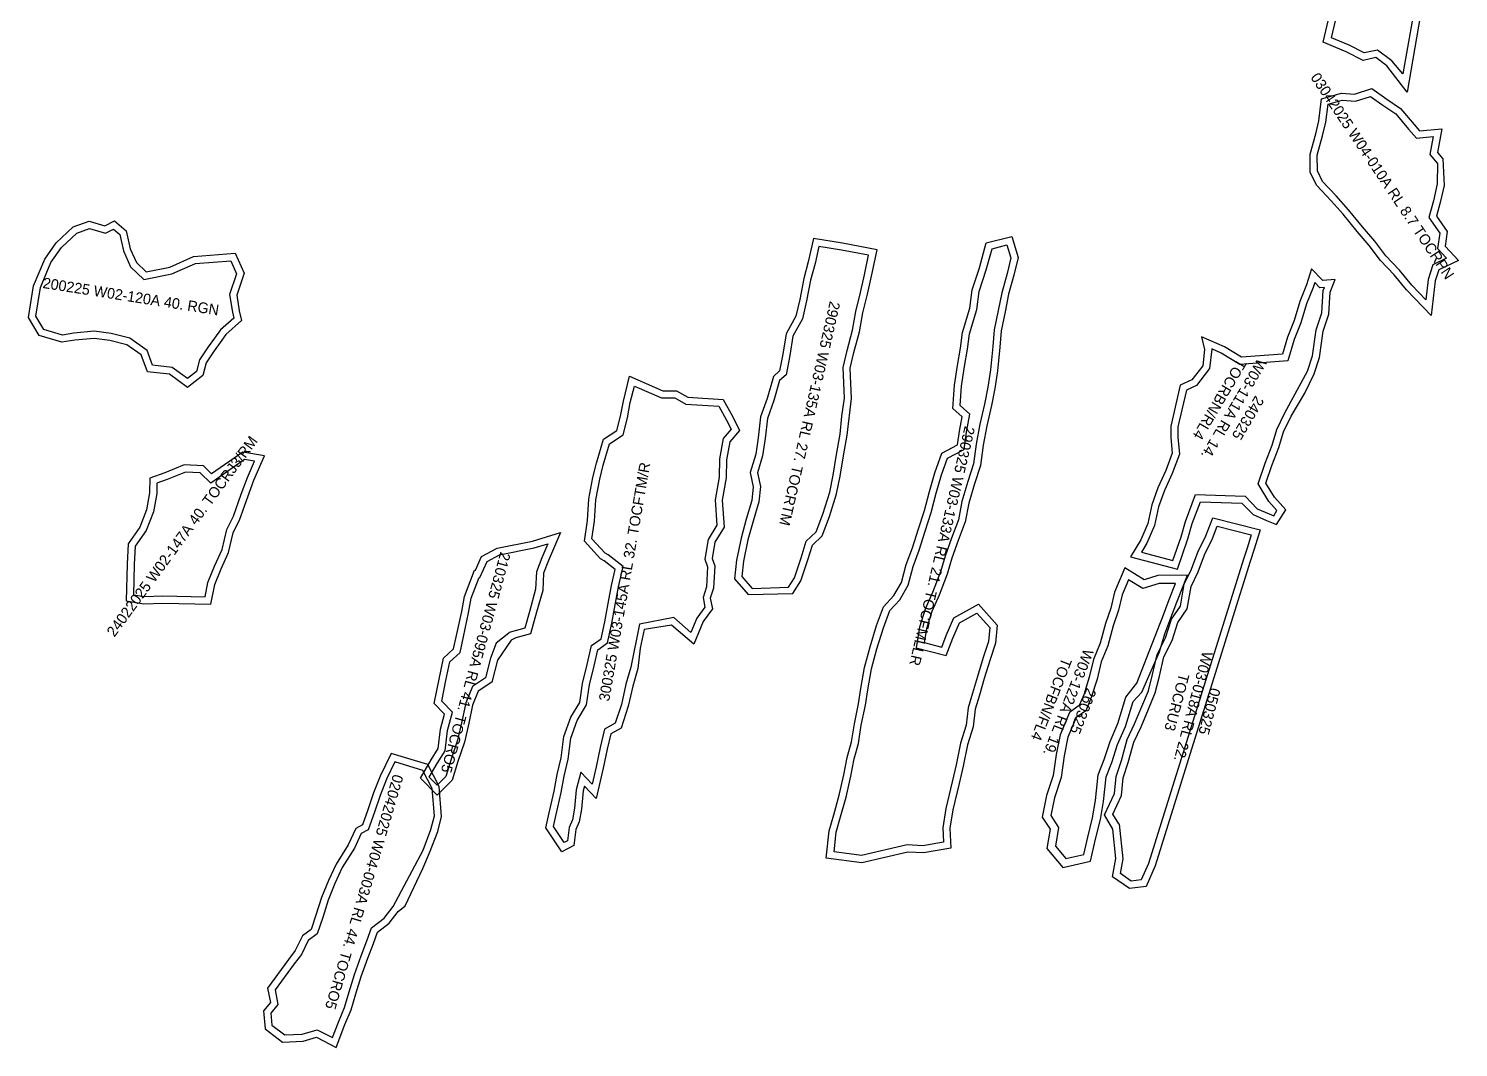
# Model space of a CAD drawing. Extents: x 550067 to 555612, y 63485 to 80416.
# Drawn here: x 550143 to 550849, y 76757 to 77259 of the extents above; entities that cross this region are included whole.
import ezdxf

# ---------------------------------------------------------------- set-up
doc = ezdxf.new("R2010")
doc.units = 0

msp = doc.modelspace()

# ---------------------------------------------------------------- linework, layer by layer
at = {"layer": 'GEOMETRY_LAYER_1', "color": 1}
for points in [[(550838.466, 77315.45, 14.217), (550823.468, 77228.012, 11.592), (550813.509, 77240.978, 12.228), (550808.007, 77245.087, 13.392), (550801.794, 77243.742, 13.981), (550793.446, 77248.02, 14.842), (550782.088, 77252.804, 14.786), (550787.813, 77277.322, 14.947)], [(550834.963, 77314.307, 14.217), (550821.341, 77237.178, 11.592), (550815.919, 77243.547, 12.228), (550808.825, 77248.845, 13.392), (550802.276, 77247.428, 13.981), (550794.925, 77251.195, 14.842), (550786.167, 77254.883, 14.786), (550791.222, 77276.528, 14.947)], [(550841.751, 77181.993, 14.75), (550839.794, 77173.568, 14.623), (550837.927, 77166.864, 14.527), (550843.278, 77159.323, 13.947), (550842.162, 77152.06, 13.661), (550848.74, 77145.076, 13.589), (550839.037, 77140.469, 13.415), (550837.336, 77134.981, 13.339), (550835.244, 77117.856, 13.113), (550823.165, 77130.613, 13.528), (550817.037, 77137.98, 13.517), (550810.24, 77145.051, 13.584), (550804.727, 77152.392, 14.191), (550798.757, 77159.308, 14.019), (550791.816, 77167.829, 14.283), (550785.894, 77174.507, 14.402), (550778.874, 77182.043, 14.88), (550775.696, 77188.364, 15.031), (550775.597, 77197.517, 15.093), (550778.331, 77207.434, 15.581), (550779.833, 77213.967, 15.903), (550781.256, 77224.857, 15.768), (550791.044, 77227.591, 15.476), (550797.501, 77227.159, 14.946), (550805.97, 77229.798, 14.622), (550813.376, 77224.571, 13.83), (550820.232, 77220.029, 13.861), (550826.866, 77212.077, 15.865), (550829.533, 77209.025, 15.719), (550840.538, 77210.044, 15.295), (550838.349, 77198.329, 15.114), (550841.07, 77195.139, 15.295), (550841.751, 77181.993, 14.75)], [(550838.342, 77182.785, 14.75), (550836.402, 77174.433, 14.623), (550834.109, 77166.197, 14.527), (550839.603, 77158.454, 13.947), (550838.443, 77150.903, 13.661), (550842.896, 77146.176, 13.589), (550836.148, 77142.972, 13.415), (550833.9, 77135.718, 13.339), (550832.672, 77125.663, 13.113), (550825.784, 77132.937, 13.528), (550819.647, 77140.315, 13.517), (550812.911, 77147.322, 13.584), (550807.455, 77154.59, 14.191), (550801.438, 77161.557, 14.019), (550794.483, 77170.096, 14.283), (550788.485, 77176.861, 14.402), (550781.776, 77184.062, 14.88), (550779.187, 77189.212, 15.031), (550779.102, 77197.062, 15.093), (550781.726, 77206.577, 15.581), (550783.282, 77213.347, 15.903), (550784.427, 77222.109, 15.768), (550791.408, 77224.058, 15.476), (550797.918, 77223.623, 14.946), (550805.363, 77225.942, 14.622), (550811.4, 77221.681, 13.83), (550817.872, 77217.394, 13.861), (550824.204, 77209.804, 15.865), (550828.075, 77205.376, 15.719), (550836.247, 77206.132, 15.295), (550834.601, 77197.329, 15.114), (550838.407, 77192.867, 15.295), (550838.342, 77182.785, 14.75)], [(550628.368, 77156.918, 25.279), (550631.614, 77146.483, 25.353), (550629.473, 77137.769, 25.569), (550626.85, 77128.355, 26.333), (550625.17, 77119.647, 26.946), (550623.198, 77110.361, 27.19), (550622.506, 77102.279, 26.927), (550621.37, 77090.592, 26.694), (550620.025, 77081.923, 26.563), (550618.442, 77073.494, 26.394), (550616.088, 77063.524, 26.305), (550614.33, 77053.95, 26.858), (550612.985, 77043.872, 27.162), (550610.021, 77034.92, 27.365), (550607.218, 77025.32, 27.68), (550605.46, 77016.143, 28.276), (550601.896, 77006.906, 28.908), (550598.907, 76998.18, 29.264), (550596.522, 76990.381, 29.502), (550592.566, 76979.985, 30.066), (550588.972, 76971.878, 30.396), (550586.273, 76963.356, 30.828), (550585.171, 76956.553, 31.273), (550593.862, 76954.355, 26.506), (550596.125, 76960.046, 25.972), (550599.815, 76968.818, 24.443), (550612.022, 76975.429, 23.392), (550621.171, 76965.202, 26.325), (550620.383, 76956.35, 26.551), (550617.717, 76948.185, 26.858), (550614.858, 76938.872, 26.866), (550612.466, 76930.687, 26.757), (550610.421, 76923.723, 26.665), (550609.31, 76915.03, 26.671), (550606.591, 76906.068, 26.723), (550604.483, 76895.552, 26.976), (550602.432, 76887.068, 27.459), (550599.306, 76874.025, 27.757), (550597.876, 76864.988, 28.123), (550598.293, 76855.082, 28.163), (550584.808, 76852.83, 28.563), (550577.094, 76853.246, 28.553), (550554.507, 76847.952, 33.284), (550536.922, 76850.291, 33.087), (550538.349, 76863.761, 32.444), (550540.556, 76871.534, 32.153), (550543.281, 76881.235, 31.359), (550545.571, 76891.319, 30.839), (550547.272, 76899.941, 30.372), (550549.308, 76907.554, 29.952), (550550.757, 76916.498, 29.721), (550552.779, 76926.339, 29.934), (550554, 76933.858, 30.324), (550555.737, 76944.28, 30.94), (550558.535, 76954.462, 31.002), (550561.754, 76964.924, 30.517), (550565.162, 76974.212, 30.214), (550570.3, 76979.742, 30.125), (550573.99, 76986.191, 29.797), (550576.395, 76995.121, 29.285), (550579.416, 77003.242, 28.779), (550582.336, 77012.607, 28.288), (550585.358, 77021.712, 28.208), (550587.779, 77031.154, 27.402), (550590.426, 77040.309, 26.528), (550593.915, 77050.028, 26.324), (550601.678, 77054.095, 26.708), (550602.693, 77060.848, 26.504), (550603.893, 77067.934, 26.11), (550599.263, 77072.009, 26.638), (550600.153, 77083.457, 26.67), (550601.622, 77093.279, 26.616), (550603.136, 77101.853, 26.738), (550604.127, 77109.591, 26.965), (550607.796, 77121.534, 26.772), (550608.931, 77130.524, 26.265), (550612.458, 77141.396, 25.638), (550615.852, 77153.68, 25.179), (550628.368, 77156.918, 25.279)], [(550549.396, 77076.922, 33.97), (550548.689, 77091.86, 33.939), (550550.581, 77099.701, 34.034), (550553.321, 77109.866, 32.806), (550554.981, 77119.234, 31.683), (550557.235, 77128.502, 30.895), (550559.217, 77137.233, 30.16), (550561.939, 77150.364, 29.67), (550544.98, 77153.563, 29.479), (550530.558, 77155.913, 29.264), (550528.004, 77144.315, 29.866), (550525.78, 77136.132, 30.805), (550523.795, 77125.802, 32.236), (550521.926, 77117.516, 33.168), (550517.128, 77108.798, 33.352), (550515.413, 77098.777, 33.412), (550513.905, 77090.541, 33.678), (550510.806, 77087.89, 33.68), (550507.674, 77076.952, 33.703), (550504.522, 77067.95, 33.668), (550503.351, 77057.621, 33.468), (550502.082, 77049.523, 33.168), (550499.315, 77040.461, 32.582), (550500.879, 77033.368, 32.488), (550500.171, 77026.721, 32.108), (550497.444, 77017.46, 31.813), (550494.88, 77008.068, 31.944), (550492.583, 76997.252, 32.112), (550491.642, 76987.968, 32.031), (550498.297, 76980.195, 32.365), (550520.398, 76980.747, 32.339), (550524.408, 76987.033, 32.24), (550527.783, 76997.323, 32.475), (550530.063, 77004.676, 32.287), (550534.954, 77009.186, 32.823), (550538.466, 77018.79, 32.728), (550541.979, 77029.949, 33.145), (550543.692, 77038.587, 33.572), (550545.33, 77048.694, 33.497), (550547.177, 77058.829, 33.718), (550549.396, 77076.922, 33.97)], [(550544.599, 77068.239, 33.756), (550545.884, 77077.092, 33.97), (550545.169, 77092.195, 33.939), (550547.19, 77100.567, 34.034), (550549.901, 77110.629, 32.806), (550551.554, 77119.954, 31.683), (550553.828, 77129.303, 30.895), (550555.796, 77137.975, 30.16), (550557.788, 77147.586, 29.67), (550544.374, 77150.116, 29.479), (550533.264, 77151.926, 29.264), (550531.404, 77143.479, 29.866), (550529.192, 77135.342, 30.805), (550527.222, 77125.086, 32.236), (550525.232, 77116.264, 33.168), (550520.478, 77107.626, 33.352), (550518.859, 77098.167, 33.412), (550517.124, 77088.688, 33.678), (550513.881, 77085.915, 33.68), (550511.011, 77075.89, 33.703), (550507.956, 77067.165, 33.668), (550506.821, 77057.153, 33.468), (550505.502, 77048.738, 33.168), (550502.931, 77040.317, 32.582), (550504.42, 77033.564, 32.488), (550503.617, 77026.035, 32.108), (550500.811, 77016.505, 31.813), (550498.282, 77007.243, 31.944), (550496.046, 76996.711, 32.112), (550495.275, 76989.106, 32.031), (550500.326, 76983.207, 32.365), (550518.244, 76983.878, 32.339), (550521.219, 76988.543, 32.24), (550524.449, 76998.388, 32.475), (550526.999, 77006.611, 32.287), (550531.958, 77011.184, 32.823), (550535.152, 77019.917, 32.728), (550538.583, 77030.817, 33.145), (550540.247, 77039.208, 33.572), (550541.88, 77049.288, 33.497), (550543.708, 77059.318, 33.718), (550544.599, 77068.239, 33.756)], [(550626.017, 77152.694, 25.279), (550627.983, 77146.373, 25.353), (550626.087, 77138.656, 25.569), (550623.44, 77129.157, 26.333), (550621.739, 77120.343, 26.946), (550619.73, 77110.876, 27.19), (550619.021, 77102.598, 26.927), (550617.896, 77091.03, 26.694), (550616.575, 77082.515, 26.563), (550615.017, 77074.22, 26.394), (550612.661, 77064.243, 26.305), (550610.872, 77054.498, 26.858), (550609.559, 77044.661, 27.162), (550606.679, 77035.96, 27.365), (550603.812, 77026.141, 27.68), (550602.082, 77017.11, 28.276), (550598.606, 77008.103, 28.908), (550595.577, 76999.259, 29.264), (550593.209, 76991.516, 29.502), (550589.328, 76981.318, 30.066), (550585.694, 76973.119, 30.396), (550582.859, 76964.169, 30.828), (550581.204, 76953.946, 31.273), (550595.979, 76950.209, 26.506), (550599.365, 76958.721, 25.972), (550602.564, 76966.327, 24.443), (550611.257, 76971.034, 23.392), (550617.55, 76964, 26.325), (550616.932, 76957.057, 26.551), (550614.38, 76949.243, 26.858), (550611.505, 76939.876, 26.866), (550609.107, 76931.672, 26.757), (550606.984, 76924.442, 26.665), (550605.875, 76915.765, 26.671), (550603.193, 76906.923, 26.723), (550601.065, 76896.308, 26.976), (550599.03, 76887.888, 27.459), (550595.871, 76874.708, 27.757), (550594.364, 76865.19, 28.123), (550594.666, 76858.025, 28.163), (550584.612, 76856.346, 28.563), (550576.783, 76856.768, 28.553), (550554.332, 76851.507, 33.284), (550540.761, 76853.31, 33.087), (550541.798, 76863.094, 32.444), (550543.925, 76870.583, 32.153), (550546.675, 76880.374, 31.359), (550548.995, 76890.594, 30.839), (550550.683, 76899.149, 30.372), (550552.735, 76906.819, 29.952), (550554.2, 76915.866, 29.721), (550556.222, 76925.706, 29.934), (550557.454, 76933.29, 30.324), (550559.159, 76943.526, 30.94), (550561.896, 76953.483, 31.002), (550565.072, 76963.806, 30.517), (550568.205, 76972.346, 30.214), (550573.138, 76977.654, 30.125), (550577.252, 76984.845, 29.797), (550579.732, 76994.054, 29.285), (550582.729, 77002.11, 28.779), (550585.668, 77011.535, 28.288), (550588.718, 77020.724, 28.208), (550591.156, 77030.233, 27.402), (550593.757, 77039.23, 26.528), (550596.748, 77047.56, 26.324), (550604.875, 77051.818, 26.708), (550606.149, 77060.297, 26.504), (550607.669, 77069.273, 26.11), (550602.888, 77073.481, 26.638), (550603.633, 77083.061, 26.67), (550605.077, 77092.717, 26.616), (550606.597, 77101.326, 26.738), (550607.561, 77108.848, 26.965), (550611.23, 77120.796, 26.772), (550612.362, 77129.759, 26.265), (550615.811, 77140.39, 25.638), (550618.687, 77150.798, 25.179), (550626.017, 77152.694, 25.279)], [(550772.928, 77079.532, 16.992), (550777.538, 77089.124, 16.721), (550780.266, 77097.174, 16.664), (550782.054, 77110.107, 15.931), (550784.853, 77118.617, 16.12), (550785.464, 77129.381, 15.733), (550788.006, 77135.71, 15.867), (550781.809, 77135.137, 15.519), (550776.311, 77140.952, 15.7), (550773.842, 77132.959, 15.547), (550770.534, 77124.746, 15.746), (550767.745, 77115.467, 15.814), (550764.463, 77107.244, 16.08), (550761.971, 77098.84, 16.183), (550741.722, 77097.293, 15.914), (550733.419, 77102.431, 15.602), (550722.076, 77107.434, 15.204), (550723.506, 77101.153, 15.487), (550722.653, 77093.145, 16.568), (550717.312, 77086.193, 18.453), (550711.532, 77083.477, 18.972), (550706.827, 77063.347, 19.156), (550706.817, 77057.652, 19.346), (550707.527, 77049.994, 19.999), (550704.372, 77041.371, 20.618), (550700.451, 77032.944, 21.164), (550697.446, 77024.488, 21.68), (550695.534, 77015.366, 22.635), (550692, 77007.27, 22.908), (550687.021, 76998.918, 23.268), (550710.203, 76992.783, 23.985), (550715.285, 77007.716, 23.392), (550717.464, 77015.25, 22.827), (550721.492, 77026.038, 21.847), (550741.986, 77025.276, 18.925), (550747.493, 77019.659, 19.338), (550754.038, 77016.78, 18.988), (550759.069, 77014.794, 18.909), (550763.592, 77022.015, 18.781), (550758.036, 77028.255, 18.732), (550753.779, 77035.217, 18.064), (550756.745, 77043.882, 17.712), (550760.149, 77052.787, 17.505), (550762.475, 77060.45, 17.734), (550766.203, 77068.218, 17.685), (550772.928, 77079.532, 16.992)], [(550774.291, 77090.449, 16.721), (550776.844, 77097.982, 16.664), (550778.63, 77110.9, 15.931), (550781.384, 77119.274, 16.12), (550782.002, 77130.153, 15.733), (550782.622, 77131.696, 15.867), (550780.436, 77131.494, 15.519), (550777.886, 77134.191, 15.7), (550777.143, 77131.787, 15.547), (550773.84, 77123.586, 15.746), (550771.053, 77114.312, 15.814), (550767.773, 77106.096, 16.08), (550764.641, 77095.534, 16.183), (550740.851, 77093.717, 15.914), (550731.784, 77099.326, 15.602), (550727.034, 77101.422, 15.204), (550727.048, 77101.362, 15.487), (550726.029, 77091.794, 16.568), (550719.57, 77083.387, 18.453), (550714.554, 77081.03, 18.972), (550710.326, 77062.939, 19.156), (550710.317, 77057.811, 19.346), (550711.085, 77049.532, 19.999), (550707.608, 77040.029, 20.618), (550703.694, 77031.617, 21.164), (550700.823, 77023.539, 21.68), (550698.886, 77014.296, 22.635), (550695.119, 77005.668, 22.908), (550692.405, 77001.114, 23.268), (550707.942, 76997.002, 23.985), (550711.945, 77008.766, 23.392), (550714.139, 77016.349, 22.827), (550719.097, 77029.63, 21.847), (550743.509, 77028.722, 18.925), (550749.52, 77022.592, 19.338), (550755.386, 77020.011, 18.988), (550757.648, 77019.118, 18.909), (550759.232, 77021.647, 18.781), (550755.213, 77026.162, 18.732), (550749.935, 77034.795, 18.064), (550753.454, 77045.074, 17.712), (550756.836, 77053.922, 17.505), (550759.204, 77061.724, 17.734), (550763.115, 77069.873, 17.685), (550774.291, 77090.449, 16.721)], [(550447.121, 76963.026, 37.082), (550445.069, 76953.788, 36.915), (550443.963, 76943.693, 36.724), (550441.428, 76935.1, 36.674), (550439.207, 76925.157, 36.864), (550435.698, 76914.394, 37.686), (550430.55, 76911.591, 38.453), (550428.796, 76903.981, 39.136), (550426.783, 76894.528, 39.562), (550423.464, 76879.622, 39.766), (550417.643, 76885.731, 40.191), (550417.013, 76883.361, 40.54), (550416.167, 76874.356, 40.463), (550415.047, 76868.092, 40.489), (550413.413, 76864.338, 40.671), (550412.458, 76856.523, 40.419), (550406.459, 76853.291, 40.725), (550398.522, 76865.119, 41.104), (550400.225, 76872.506, 40.999), (550402.733, 76883.335, 40.85), (550404.237, 76891.425, 40.255), (550406.111, 76899.652, 39.839), (550407.442, 76910.177, 39.17), (550410.867, 76919.718, 38.712), (550415.32, 76927.014, 38.069), (550416.733, 76936.319, 37.035), (550418.974, 76945.817, 37.05), (550421.153, 76955.137, 36.924), (550425.863, 76958.478, 37.105), (550427.672, 76966.838, 37.275), (550429.371, 76975.884, 37.452), (550431.039, 76984.69, 37.426), (550432.761, 76992.63, 37.426), (550427.284, 76996.902, 38.3), (550425.605, 76997.926, 38.567), (550417.619, 77006.66, 39.227), (550419.149, 77016.766, 39.251), (550419.78, 77027.407, 40.3), (550421.771, 77037.932, 40.701), (550423.527, 77044.996, 40.991), (550427.029, 77056.848, 41.638), (550433.628, 77061.213, 41.785), (550435.355, 77068.223, 41.897), (550436.807, 77075.701, 41.917), (550439.87, 77087.955, 41.619), (550456.325, 77080.749, 40.554), (550463.076, 77080.762, 39.866), (550468.622, 77077.681, 39.446), (550486.021, 77076.535, 37.619), (550490.801, 77067.933, 37.513), (550494.094, 77061.248, 37.391), (550489.27, 77055.602, 37.322), (550487.681, 77046.784, 37.143), (550487.508, 77037.836, 36.983), (550485.603, 77026.775, 36.592), (550486.494, 77013.557, 35.45), (550481.963, 77006.098, 35.29), (550480.644, 76998.043, 35.076), (550481.866, 76994.379, 34.905), (550481.294, 76983.458, 34.802), (550479.708, 76978.522, 34.547), (550480.713, 76973.244, 34.682), (550476.184, 76966.886, 34.769), (550471.519, 76955.724, 34.567), (550460.636, 76965.182, 34.813), (550447.121, 76963.026, 37.082)], [(550444.845, 76965.714, 36.915), (550440.517, 76944.385, 36.724), (550438.037, 76935.978, 36.674), (550435.828, 76926.084, 36.864), (550432.802, 76916.803, 37.686), (550427.493, 76913.911, 38.453), (550425.379, 76904.739, 39.136), (550423.363, 76895.273, 39.562), (550421.473, 76886.785, 39.766), (550415.866, 76892.671, 40.191), (550413.556, 76883.979, 40.54), (550412.696, 76874.829, 40.463), (550411.674, 76869.112, 40.489), (550410, 76865.268, 40.671), (550409.204, 76858.745, 40.419), (550407.596, 76857.879, 40.725), (550402.273, 76865.809, 41.104), (550403.635, 76871.718, 40.999), (550406.16, 76882.62, 40.85), (550407.665, 76890.716, 40.255), (550409.562, 76899.042, 39.839), (550410.866, 76909.356, 39.17), (550414.04, 76918.199, 38.712), (550418.674, 76925.792, 38.069), (550420.172, 76935.653, 37.035), (550422.381, 76945.016, 37.05), (550424.259, 76953.049, 36.924), (550428.997, 76956.411, 37.105), (550431.103, 76966.145, 37.275), (550432.81, 76975.235, 37.452), (550434.469, 76983.993, 37.426), (550436.648, 76994.037, 37.426), (550429.278, 76999.786, 38.3), (550427.852, 77000.655, 38.567), (550421.33, 77007.788, 39.227), (550422.634, 77016.4, 39.251), (550423.26, 77026.976, 40.3), (550425.191, 77037.184, 40.701), (550426.905, 77044.077, 40.991), (550430.024, 77054.633, 41.638), (550436.7, 77059.048, 41.785), (550438.774, 77067.472, 41.897), (550440.225, 77074.942, 41.917), (550442.261, 77083.088, 41.619), (550455.596, 77077.247, 40.554), (550462.172, 77077.26, 39.866), (550467.608, 77074.24, 39.446), (550483.888, 77073.168, 37.619), (550487.7, 77066.309, 37.513), (550489.936, 77061.769, 37.391), (550485.993, 77057.156, 37.322), (550484.187, 77047.13, 37.143), (550484.014, 77038.169, 36.983), (550482.083, 77026.958, 36.592), (550482.927, 77014.428, 35.45), (550478.618, 77007.334, 35.29), (550477.05, 76997.755, 35.076), (550478.337, 76993.9, 34.905), (550477.822, 76984.096, 34.802), (550476.103, 76978.743, 34.547), (550476.995, 76974.057, 34.682), (550473.106, 76968.598, 34.769), (550470.158, 76961.545, 34.567), (550461.699, 76968.895, 34.813), (550444.845, 76965.714, 36.915)], [(550746.091, 76996.602, 23.503), (550736.717, 76966.602, 24.859), (550727.343, 76936.601, 26.215), (550717.968, 76906.601, 27.572), (550708.594, 76876.6, 28.928), (550699.161, 76846.414, 30.285), (550694.692, 76836.257, 30.45), (550686.483, 76835.324, 30.539), (550678.168, 76841, 30.793), (550679.762, 76850.055, 30.32), (550678.294, 76864.565, 30.148), (550674.218, 76871.605, 30.331), (550679.101, 76882.061, 29.709), (550679.847, 76890.527, 28.872), (550682.485, 76898.376, 28.117), (550685.379, 76908.675, 27.93), (550688.974, 76916.461, 27.882), (550692.608, 76925.088, 27.54), (550695.89, 76932.816, 27.345), (550697.843, 76940.74, 27.249), (550700.126, 76950.74, 27.347), (550704.285, 76958.925, 27.469), (550707.219, 76968.039, 27.121), (550711.622, 76974.545, 26.848), (550713.509, 76985.391, 26.523), (550717.155, 76992.848, 25.826), (550720.217, 77001.17, 25.567), (550724.153, 77009.286, 24.939), (550727.647, 77018.117, 24.548), (550750.939, 77012.118, 22.96), (550747.966, 77002.602, 23.231), (550746.091, 76996.602, 23.503)], [(550374.69, 76947.922, 46.961), (550371.895, 76937.028, 46.819), (550365.213, 76932.6, 46.957), (550362.389, 76925.765, 47.15), (550360.506, 76916.828, 47.248), (550358.376, 76907.459, 47.269), (550355.218, 76897.963, 47.195), (550352.358, 76888.693, 47.414), (550344.889, 76881.276, 47.035), (550336.673, 76889.709, 46.856), (550341.943, 76898.703, 53.367), (550345.451, 76904.331, 47.197), (550346.655, 76913.837, 47.27), (550348.645, 76921.243, 46.967), (550343.541, 76926.476, 46.687), (550345.867, 76938.495, 46.231), (550348.097, 76948.825, 46.056), (550353.098, 76953.467, 46.575), (550354.556, 76960.073, 46.724), (550357.048, 76971.905, 46.542), (550358.39, 76979.37, 46.864), (550363.332, 76992.352, 46.549), (550363.788, 76992.322, 46.469), (550366.899, 76999.074, 46.28), (550374.512, 77003.184, 45.803), (550391.932, 77006.659, 46.244), (550405.797, 77010.811, 46.299), (550399.808, 76997.047, 46.312), (550397.438, 76990.772, 46.574), (550397.026, 76982.292, 47.051), (550393.989, 76971.479, 47.188), (550391.029, 76960.816, 47.835), (550383.696, 76958.839, 47.615), (550381.516, 76957.723, 47.042), (550374.69, 76947.922, 46.961)], [(550742.751, 76997.646, 23.503), (550733.376, 76967.646, 24.859), (550724.002, 76937.645, 26.215), (550714.628, 76907.645, 27.572), (550705.253, 76877.644, 28.928), (550695.879, 76847.644, 30.285), (550692.298, 76839.508, 30.45), (550687.381, 76838.948, 30.539), (550682.007, 76842.617, 30.793), (550683.293, 76849.925, 30.32), (550681.56, 76867.049, 30.148), (550681.216, 76867.183, 30.087), (550678.205, 76871.872, 30.331), (550682.534, 76881.14, 29.709), (550683.297, 76889.807, 28.872), (550685.831, 76897.344, 28.117), (550688.674, 76907.461, 27.93), (550692.176, 76915.048, 27.882), (550695.831, 76923.724, 27.54), (550699.221, 76931.706, 27.345), (550701.249, 76939.932, 27.249), (550703.442, 76949.54, 27.347), (550707.531, 76957.588, 27.469), (550710.398, 76966.491, 27.121), (550714.942, 76973.205, 26.848), (550716.872, 76984.302, 26.523), (550720.378, 76991.471, 25.826), (550723.441, 76999.798, 25.567), (550727.359, 77007.877, 24.939), (550729.765, 77013.957, 24.548), (550746.5, 77009.647, 22.96), (550744.625, 77003.646, 23.231), (550742.751, 76997.646, 23.503)], [(550371.3, 76948.792, 46.961), (550368.839, 76939.202, 46.819), (550362.388, 76934.927, 46.957), (550359.031, 76926.803, 47.15), (550357.087, 76917.577, 47.248), (550355.001, 76908.401, 47.269), (550351.885, 76899.031, 47.195), (550349.271, 76890.56, 47.414), (550344.93, 76886.25, 47.035), (550341.041, 76890.241, 46.856), (550344.939, 76896.892, 53.367), (550348.827, 76903.131, 47.197), (550350.097, 76913.16, 47.27), (550352.542, 76922.26, 46.967), (550347.325, 76927.609, 46.687), (550349.296, 76937.793, 46.231), (550351.286, 76947.01, 46.056), (550356.28, 76951.645, 46.575), (550357.977, 76959.335, 46.724), (550360.483, 76971.234, 46.542), (550361.777, 76978.43, 46.864), (550365.682, 76988.687, 46.549), (550365.958, 76988.669, 46.469), (550369.589, 76996.549, 46.28), (550375.712, 76999.855, 45.803), (550392.778, 77003.259, 46.244), (550399.58, 77005.296, 46.299), (550396.564, 76998.364, 46.312), (550393.969, 76991.493, 46.574), (550393.549, 76982.857, 47.051), (550390.618, 76972.421, 47.188), (550388.19, 76963.676, 47.835), (550380.404, 76961.576, 47.615), (550380.38, 76961.275, 47.588), (550374.005, 76956.3, 47.042), (550374.045, 76956.288, 47.041), (550371.3, 76948.792, 46.961)], [(550701.228, 76951.993, 24.926), (550703.934, 76960.947, 24.711), (550706.454, 76967.465, 24.588), (550709.76, 76976.432, 24.269), (550715.071, 76989.799, 24.23), (550700.424, 76989.656, 24.257), (550693.682, 76987.579, 24.653), (550684.181, 76993.419, 24.618), (550679.134, 76981.396, 24.066), (550677.266, 76973.587, 23.993), (550674.654, 76965.97, 24.142), (550671.966, 76956.255, 24.331), (550668.75, 76948.264, 24.458), (550666.664, 76939.522, 24.656), (550663.884, 76930.789, 25.19), (550661.631, 76925.506, 25.451), (550656.883, 76922.124, 25.666), (550652.252, 76911.083, 26.603), (550650.336, 76901.417, 26.902), (550648.877, 76890.919, 27.242), (550645.622, 76881.087, 27.445), (550643.466, 76870.52, 27.86), (550647.292, 76864.512, 28.16), (550645.718, 76855, 28.316), (550653.682, 76845.664, 29.217), (550667.285, 76848.692, 29.58), (550669.78, 76859.601, 28.903), (550672.208, 76869.343, 28.798), (550673.653, 76878.127, 28.613), (550674.911, 76890.354, 27.509), (550677.698, 76897.461, 26.775), (550680.651, 76906.271, 26.479), (550684.488, 76915.196, 25.772), (550688.242, 76927.474, 25.222), (550692.605, 76932.028, 25.15), (550701.228, 76951.993, 24.926)], [(550690.073, 76936.538, 24.711), (550701.43, 76965.563, 24.649), (550702.712, 76968.878, 24.588), (550706.024, 76977.863, 24.269), (550709.154, 76985.741, 24.23), (550701.045, 76985.662, 24.257), (550693.13, 76983.224, 24.653), (550686.063, 76987.567, 24.618), (550682.948, 76980.149, 24.066), (550681.112, 76972.471, 23.993), (550678.477, 76964.786, 24.142), (550675.761, 76954.971, 24.331), (550672.572, 76947.046, 24.458), (550670.52, 76938.45, 24.656), (550667.638, 76929.394, 25.19), (550664.868, 76922.9, 25.451), (550660.131, 76919.527, 25.666), (550656.097, 76909.908, 26.603), (550654.282, 76900.753, 26.902), (550652.789, 76890.008, 27.242), (550649.494, 76880.056, 27.445), (550647.708, 76871.306, 27.86), (550651.488, 76865.369, 28.16), (550649.968, 76856.182, 28.316), (550655.163, 76850.092, 29.217), (550663.949, 76852.048, 29.58), (550665.889, 76860.531, 28.903), (550668.287, 76870.152, 28.798), (550669.687, 76878.657, 28.613), (550670.987, 76891.307, 27.509), (550673.937, 76898.828, 26.775), (550676.911, 76907.7, 26.479), (550680.727, 76916.575, 25.772), (550684.695, 76929.554, 25.222), (550690.073, 76936.538, 24.711)], [(550337.921, 76845.163, 49.032), (550341.238, 76852.785, 49.23), (550345.24, 76863.356, 48.729), (550347.153, 76870.826, 49.048), (550345.955, 76885.599, 47.003), (550340.303, 76896.462, 46.379), (550322.303, 76901.922, 46.58), (550316.784, 76890.639, 47.636), (550313.569, 76882.398, 48.372), (550310.754, 76873.981, 49.861), (550308.148, 76866.608, 50.083), (550304.838, 76864.905, 50.406), (550301.123, 76856.834, 50.811), (550295.054, 76847.307, 51.686), (550291.272, 76839.116, 52.048), (550287.951, 76830.761, 52.172), (550285.161, 76822.073, 52.261), (550282.736, 76815.023, 52.486), (550278.532, 76811.955, 52.816), (550274.968, 76804.598, 52.895), (550271.627, 76800.24, 52.048), (550261.324, 76786.135, 43.134), (550262.664, 76779.008, 51.494), (550259.308, 76774.932, 52.166), (550260.059, 76765.954, 52.217), (550268.726, 76759.445, 52.412), (550278.912, 76759.909, 52.517), (550285.391, 76761.846, 52.531), (550295.14, 76756.868, 53.137), (550299.492, 76768.086, 52.414), (550302.524, 76775.341, 51.599), (550304.874, 76783.24, 51.575), (550307.518, 76791.781, 51.571), (550310.813, 76800.83, 51.3), (550313.554, 76808.186, 51.136), (550315.579, 76813.774, 50.82), (550321.239, 76818.162, 50.829), (550325.695, 76823.953, 50.52), (550329.168, 76826.634, 50.369), (550337.921, 76845.163, 49.032)], [(550337.994, 76854.103, 49.23), (550341.898, 76864.413, 48.729), (550343.617, 76871.127, 49.048), (550342.523, 76884.611, 47.003), (550337.877, 76893.54, 46.379), (550324.138, 76897.708, 46.58), (550319.992, 76889.23, 47.636), (550316.861, 76881.207, 48.372), (550314.064, 76872.844, 49.861), (550310.985, 76864.132, 50.083), (550307.512, 76862.346, 50.406), (550304.203, 76855.154, 50.811), (550298.133, 76845.626, 51.686), (550294.49, 76837.735, 52.048), (550291.248, 76829.578, 52.172), (550288.482, 76820.969, 52.261), (550285.688, 76812.845, 52.486), (550281.301, 76809.643, 52.816), (550277.962, 76802.751, 52.895), (550274.429, 76798.142, 52.048), (550265.043, 76785.293, 43.134), (550266.406, 76778.046, 51.494), (550262.914, 76773.806, 52.166), (550263.416, 76767.809, 52.217), (550269.823, 76762.999, 52.412), (550278.322, 76763.386, 52.517), (550285.733, 76765.601, 52.531), (550293.279, 76761.748, 53.137), (550296.245, 76769.394, 52.414), (550299.223, 76776.517, 51.599), (550301.525, 76784.257, 51.575), (550304.2, 76792.898, 51.571), (550307.529, 76802.039, 51.3), (550310.268, 76809.393, 51.136), (550312.634, 76815.919, 50.82), (550318.739, 76820.653, 50.829), (550323.198, 76826.447, 50.52), (550337.994, 76854.103, 49.23)]]:
    msp.add_polyline3d(points, dxfattribs=at)
at = {"layer": 'GEOMETRY_LAYER_1', "color": 234}
for points in [[(550234.956, 77100.471, 49.005), (550230.97, 77094.535, 48.879), (550229.304, 77088.295, 49.232), (550221.863, 77082.411, 49.266), (550212.89, 77088.917, 49.163), (550202.051, 77090.087, 49.261), (550198.962, 77098.454, 49.288), (550191.832, 77103.488, 48.737), (550183.452, 77105.582, 47.75), (550175.765, 77106.631, 47.044), (550166.193, 77105.687, 46.113), (550159.854, 77104.689, 46.043), (550148.674, 77107.993, 45.133), (550143.409, 77116.942, 44.478), (550145.849, 77132.599, 44.899), (550151.358, 77145.752, 45.112), (550157.07, 77153.705, 45.523), (550165.407, 77161.562, 45.428), (550173.369, 77164.414, 45.783), (550180.979, 77162.194, 47.45), (550185.855, 77164.549, 47.272), (550191.603, 77159.699, 47.003), (550193.592, 77150.852, 46.735), (550196.639, 77143.997, 47.127), (550201.386, 77139.493, 47.821), (550213.062, 77141.793, 48.277), (550224.797, 77147.042, 48.026), (550245.286, 77148.612, 48.084), (550249.722, 77138.709, 48.462), (550246.102, 77127.973, 48.587), (550247.363, 77120.198, 48.981), (550248.489, 77115.416, 48.966), (550240.718, 77108.499, 49.199), (550237.919, 77104.598, 49.102), (550234.956, 77100.471, 49.005)], [(550232.05, 77102.422, 49.005), (550227.739, 77096.002, 48.879), (550226.222, 77090.32, 49.232), (550221.771, 77086.801, 49.266), (550214.19, 77092.297, 49.163), (550204.583, 77093.334, 49.261), (550201.868, 77100.686, 49.288), (550193.316, 77106.725, 48.737), (550184.114, 77109.023, 47.75), (550175.831, 77110.154, 47.044), (550165.749, 77109.16, 46.113), (550160.09, 77108.269, 46.043), (550150.99, 77110.959, 45.133), (550147.06, 77117.639, 44.478), (550149.242, 77131.639, 44.899), (550154.432, 77144.033, 45.112), (550159.716, 77151.389, 45.523), (550167.275, 77158.514, 45.428), (550173.48, 77160.736, 45.783), (550181.29, 77158.458, 47.45), (550185.332, 77160.41, 47.272), (550188.446, 77157.783, 47.003), (550190.253, 77149.747, 46.735), (550193.723, 77141.938, 47.127), (550200.288, 77135.709, 47.821), (550214.129, 77138.435, 48.277), (550225.671, 77143.598, 48.026), (550243.099, 77144.933, 48.084), (550245.968, 77138.529, 48.462), (550242.508, 77128.269, 48.587), (550243.927, 77119.515, 48.981), (550244.604, 77116.643, 48.966), (550238.101, 77110.854, 49.199), (550235.076, 77106.639, 49.102), (550232.05, 77102.422, 49.005)], [(550244.302, 77010.723, 46.521), (550247.653, 77017.506, 46.497), (550251.544, 77028.507, 46.736), (550254.575, 77036.671, 47.018), (550259.785, 77048.683, 47.356), (550249.148, 77050.558, 47.113), (550233.658, 77039.754, 46.537), (550229.642, 77043.808, 46.644), (550220.178, 77044.222, 46.398), (550210.585, 77040.329, 45.992), (550203.236, 77037.686, 45.905), (550203.097, 77030.505, 45.844), (550201.57, 77022.066, 45.69), (550198.221, 77013.445, 45.714), (550192.551, 77005.221, 45.484), (550192.002, 76995.177, 45.423), (550191.544, 76977.167, 46.131), (550200.316, 76975.706, 46.614), (550209.695, 76976.061, 46.671), (550233.359, 76975.555, 45.774), (550235.213, 76985.212, 45.78), (550238.358, 76992.925, 46.341), (550242.055, 77001.037, 46.705), (550244.302, 77010.723, 46.521)], [(550241.164, 77012.273, 46.521), (550244.422, 77018.869, 46.497), (550248.254, 77029.699, 46.736), (550251.327, 77037.977, 47.018), (550254.809, 77046.007, 47.356), (550249.964, 77046.861, 47.113), (550233.245, 77035.198, 46.537), (550228.12, 77040.372, 46.644), (550220.787, 77040.692, 46.398), (550211.836, 77037.059, 45.992), (550206.689, 77035.209, 45.905), (550206.591, 77030.157, 45.844), (550204.954, 77021.113, 45.69), (550201.335, 77011.796, 45.714), (550195.992, 77004.046, 45.484), (550195.499, 76995.037, 45.423), (550195.12, 76980.119, 46.131), (550200.54, 76979.217, 46.614), (550209.666, 76979.563, 46.671), (550230.479, 76979.117, 45.774), (550231.841, 76986.212, 45.78), (550235.143, 76994.311, 46.341), (550238.87, 77002.488, 46.705), (550241.164, 77012.273, 46.521)]]:
    msp.add_polyline3d(points, dxfattribs=at)

# ---------------------------------------------------------------- texts
at = {"layer": 'GEOMETRY_LAYER_1', "color": 7}
for s, height, rotation, p in [('03042025 W04-010A RL 8.7 TOCRPN', 5.24933, 303.8, (550775.556, 77235.37, 15.768)), ('200225 W02-120A 40. RGN', 5.24933, 351.1, (550150.121, 77131.501, 44.899)), ('290325 W03-135A RL 27. TOCRTM^J', 5.24933, 257.2, (550538.707, 77125.258, 29.479)), ('TOCRBN/RL4^J', 5.24933, 239.5, (550740.01, 77096.994, 15.519)), ('W03-111A RL 14.^J', 5.24933, 239.5, (550749.81, 77097.095, 15.519)), ('^J', 5.2493, 239.5, (550702.619, 77089.914, 15.519)), ('^J', 5.2493, 239.5, (550708.745, 77086.311, 15.519)), ('^J', 5.2493, 239.5, (550714.871, 77082.71, 15.519)), ('^J', 5.2493, 239.5, (550720.998, 77079.108, 15.519)), ('240325 ^J', 5.2493, 239.5, (550748.646, 77078.733, 15.519)), ('^J', 5.2493, 257.2, (550517.991, 77067.356, 29.479)), ('24022025 W02-147A 40. TOCRJ3/RM', 5.24933, 53.8, (550185.75, 76958.974, 46.614)), ('290325 W03-133A RL 21. TOCFMLLR', 5.24933, 256.9, (550605.229, 77063.627, 25.279)), ('300325 W03-145A RL 32. TOCFTM/R', 5.24933, 80.2, (550429.799, 76927.313, 38.453)), ('210325 W03-095A RL 41. TOCRO5^J', 5.24933, 254.8, (550376.181, 77001.583, 45.803)), ('^J', 5.2493, 256.9, (550583.261, 77001.728, 25.279)), ('^J', 5.2493, 80.2, (550448.763, 76994.337, 38.453)), ('^J', 5.2493, 80.2, (550455.766, 76993.132, 38.453)), ('W03-122A RL 19. ^J', 5.24933, 248.7, (550664.023, 76953.878, 24.653)), ('TOCFBN/FL4^J', 5.24933, 248.7, (550653.295, 76949.471, 24.653)), ('W03-018A RL 22.^J', 5.24933, 255.2, (550722.554, 76952.59, 20.88)), ('TOCRU3^J', 5.2493, 255.2, (550710.995, 76941.703, 20.88)), ('260325 ^J', 5.2493, 248.7, (550665.417, 76934.585, 24.653)), ('050325 ^J', 5.2493, 255.2, (550726.391, 76934.596, 20.88)), ('^J', 5.2493, 255.2, (550692.796, 76929.307, 20.88)), ('^J', 5.2493, 255.2, (550699.667, 76927.492, 20.88)), ('02042025 W04-003A RL 44. TOCRO5', 5.24933, 253.7, (550323.327, 76891.943, 46.58))]:
    msp.add_text(s, height=height, rotation=rotation, dxfattribs=at).set_placement(p)

doc.saveas('drawing.dxf')
